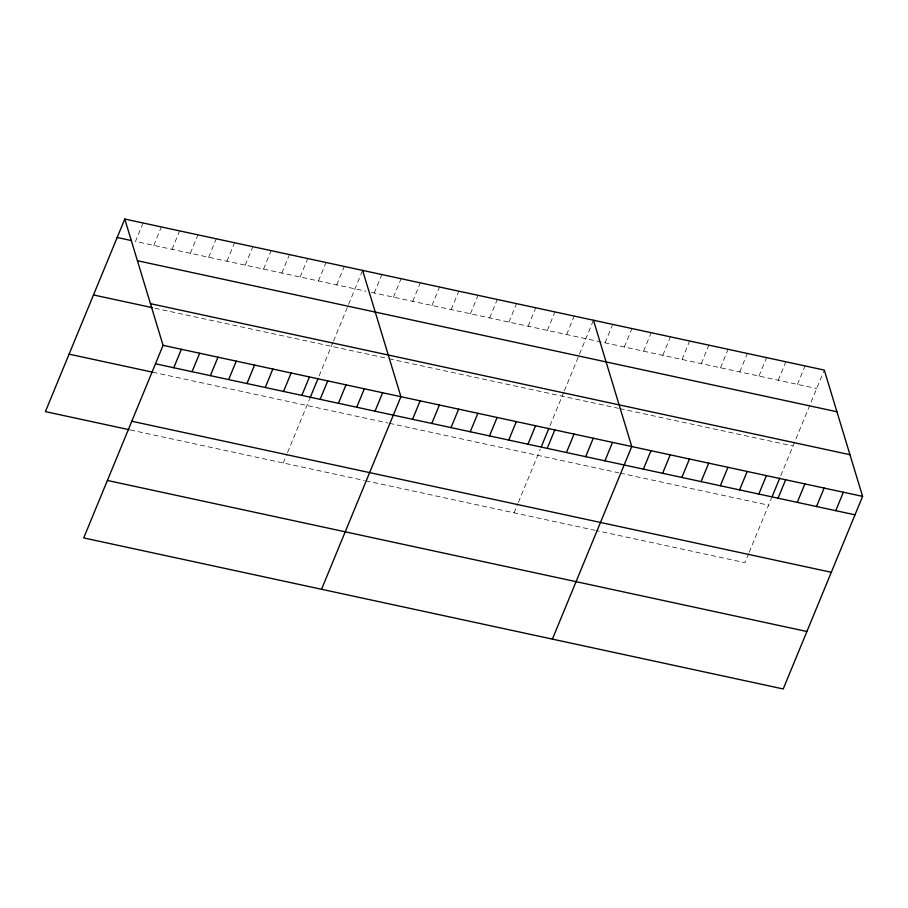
<?xml version="1.0" encoding="UTF-8"?>
<svg xmlns="http://www.w3.org/2000/svg" width="908" height="908" viewBox="0 0 908 908"><rect width="100%" height="100%" fill="white"/><g stroke="black" fill="none" stroke-linecap="round" stroke-linejoin="round"><path stroke-width="0.68" stroke-dasharray="4.54 3.41" d="M143.067 222.993L135.462 241.437L366.003 291.218M153.758 245.387L161.363 226.943M172.055 249.337L179.659 230.893M190.351 253.287L197.955 234.843M208.647 257.248L216.252 238.793M226.943 261.198L234.548 242.742M245.239 265.147L252.844 246.692M263.536 269.097L271.14 250.642M281.832 273.047L289.436 254.592M300.128 276.997L307.733 258.542M318.413 280.947L326.029 262.491M336.709 284.896L344.314 266.441M283.239 462.978L287.007 453.83M287.541 452.524L309.458 399.35M319.128 375.912L332.941 342.395M333.474 341.079L362.61 270.391M374.244 293L381.848 274.545M393.482 297.154L401.086 278.699M412.72 301.308L420.325 282.853M431.958 305.463L439.563 287.007M451.197 309.617L458.801 291.162M470.423 313.771L478.039 295.316M489.662 317.925L497.266 299.47M508.9 322.079L516.504 303.624M528.138 326.222L535.743 307.778M547.376 330.376L554.981 311.932M566.615 334.53L574.219 316.086M514.076 512.816L517.844 503.679M518.389 502.374L540.305 449.188M549.964 425.75L563.777 392.233M564.322 390.928L593.457 320.24M605.091 342.838L612.696 324.394M624.318 346.992L631.934 328.537M643.556 351.146L651.161 332.691M662.795 355.3L670.399 336.845M682.033 359.454L689.637 340.999M701.271 363.609L708.876 345.154M720.509 367.763L728.114 349.308M739.748 371.917L747.352 353.462M758.986 376.071L766.59 357.616M778.213 380.225L785.829 361.77M797.451 384.379L805.055 365.924M748.691 553.517L744.923 562.665L596.522 530.624M749.225 552.212L771.652 497.8M780.801 475.599L823.794 371.304M371.497 292.41L816.689 388.533M154.905 308.221L387.659 358.467M389.033 358.774L618.507 408.316M619.88 408.611L793.002 445.998M152.714 372.212L387.988 423.014M389.362 423.31L618.836 472.864M620.209 473.159L768.599 505.2M130.343 429.961L364.301 480.48M365.686 480.775L595.149 530.329"/><path stroke-width="1.36" d="M124.782 219.044L163.077 345.335L83.706 537.922L783.218 688.956L862.6 496.381L824.294 370.078L124.782 219.044L45.4 411.619L129.038 429.677M173.768 367.74L181.373 349.285M192.065 371.69L199.669 353.235M210.361 375.64L217.965 357.185M228.657 379.589L236.262 361.134M246.953 383.539L254.558 365.084M265.25 387.489L272.854 369.045M283.546 391.439L291.15 372.995M301.831 395.389L309.446 376.945M309.969 398.113L318.106 378.375M320.127 399.338L327.731 380.895M338.423 403.288L346.027 384.844M356.719 407.238L364.324 388.794M375.015 411.199L382.62 392.744M321.546 589.269L400.916 396.694L362.61 270.391M412.55 419.292L420.154 400.848M431.788 423.446L439.393 405.002M451.026 427.6L458.631 409.156M470.253 431.754L477.869 413.31M489.491 435.908L497.096 417.464M508.73 440.062L516.334 421.618M527.968 444.216L535.572 425.761M541.327 446.725L548.943 428.224M547.206 448.37L554.811 429.915M566.444 452.524L574.049 434.069M585.683 456.679L593.287 438.224M604.921 460.833L612.525 442.378M552.382 639.119L631.764 446.532L593.457 320.24M643.386 469.141L650.991 450.686M662.624 473.295L670.229 454.84M681.863 477.449L689.467 458.994M701.101 481.603L708.705 463.148M720.339 485.757L727.944 467.302M739.577 489.911L747.182 471.456M758.816 494.066L766.42 475.61M772.163 496.562L779.79 478.062M778.043 498.22L785.658 479.764M797.281 502.374L804.885 483.919M816.519 506.528L824.124 488.073M835.757 510.682L843.362 492.227M117.166 237.487L131.547 240.597M137.414 260.721L836.938 411.755M150.444 303.658L849.956 454.704M93.49 294.952L152.294 307.653M163.077 345.335L862.6 496.381M155.472 363.79L854.995 514.825M69.087 354.154L152.714 372.212M131.785 421.255L831.308 572.29M107.382 480.457L806.906 631.503"/></g></svg>
